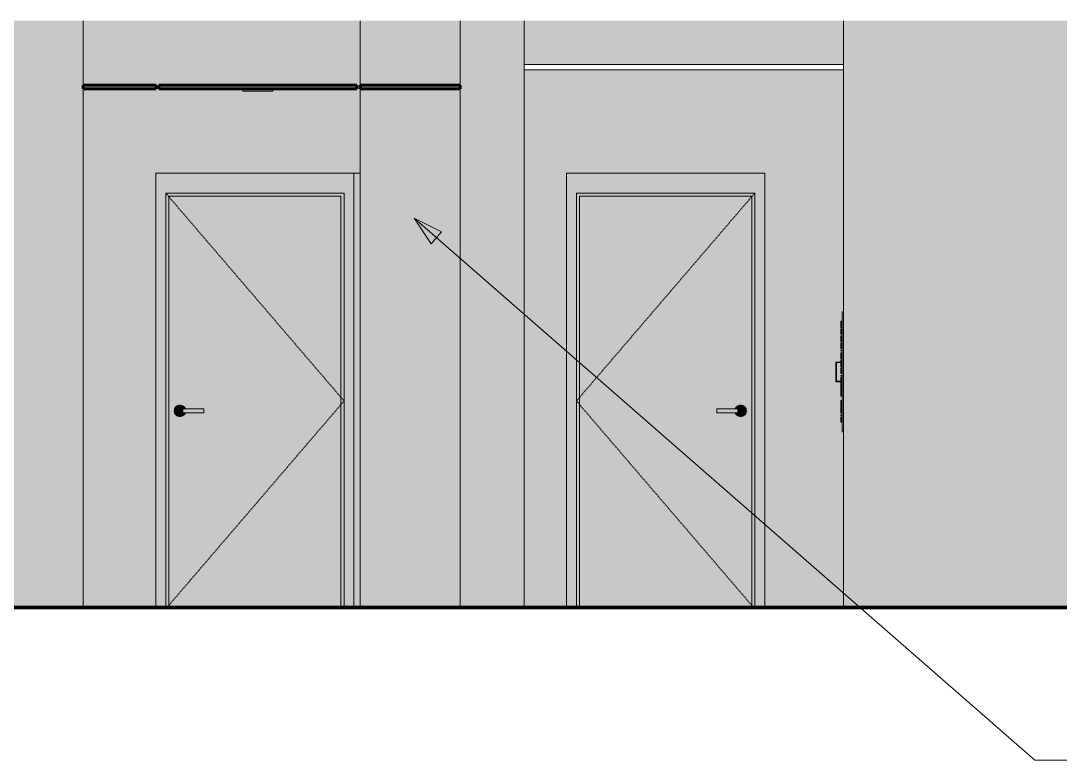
# Model space of a CAD drawing. Header units: inches. Extents: x -3510 to 2128, y -38 to 218.
# Drawn here: x -2807.5 to -2597.7, y -30.6 to 118.8 of the extents above; entities that cross this region are included whole.
import ezdxf

# ---------------------------------------------------------------- set-up
doc = ezdxf.new("R2010")
doc.units = ezdxf.units.IN
doc.header["$MEASUREMENT"] = 0
doc.linetypes.add('Dash 1_16_', pattern=[0.125, 0.0625, -0.0625])
doc.linetypes.add('Grid Line 1_2_', pattern=[0.875, 0.5, -0.125, 0.125, -0.125])
for name, color, linetype, lineweight in [('0-1', 7, 'Continuous', 5), ('0-2', 7, 'Continuous', 18), ('A-CLNG-3', 7, 'Continuous', 18), ('A-CLNG-4', 13, 'Continuous', 5), ('A-CLNG-5', 13, 'Continuous', 60), ('A-DOOR', 31, 'Continuous', 18), ('A-DOOR-1', 254, 'Continuous', 18), ('A-DOOR-2', 21, 'Continuous', 18), ('A-DOOR-3', 50, 'Dash 1_16_', 9), ('A-DOOR-4', 50, 'Continuous', 9), ('A-DOOR-6', 31, 'Dash 1_16_', 9), ('A-DOOR-7', 31, 'Continuous', 9), ('A-DOOR-FRAM', 31, 'Continuous', 9), ('A-DOOR-FRAM-1', 9, 'Continuous', 18), ('A-DOOR-FRAM-2', 50, 'Continuous', 9), ('A-DOOR-FRAM-4', 31, 'Continuous', 18), ('A-FLOR-1', 31, 'Continuous', 5), ('A-FLOR-3', 7, 'Continuous', 18), ('A-FLOR-4', 250, 'Continuous', 60), ('A-FLOR-LEVL-1', 51, 'Grid Line 1_2_', 9), ('A-FLOR-MCUT-1', 7, 'Continuous', 18), ('A-FLOR-PATT-3', 50, 'Continuous', 9), ('E-FIRE', 2, 'Continuous', 9), ('E-LITE-EQPM', 33, 'Continuous', 9), ('G-ANNO-TEXT', 231, 'Continuous', 9), ('I-WALL', 2, 'Continuous', 18), ('I-WALL-1', 10, 'Continuous', 5), ('I-WALL-2', 7, 'Continuous', 18), ('I-WALL-3', 2, 'Continuous', 5)]:
    doc.layers.add(name, color=color, linetype=linetype, lineweight=lineweight)

# ---------------------------------------------------------------- blocks, each defined once
blk = doc.blocks.new('CTR - 1st Phase - Shell_rvt-1-INTERIOR ELEVATION - CORRIDOR NORTH _102_ - EAST WALL')
at = {"layer": 'A-FLOR-1'}
h = blk.add_hatch(color=256, dxfattribs=at)
h.paths.add_polyline_path([(-2705.87, 110), (-2641.44, 110), (-2641.44, 118.81), (-2705.87, 118.81), (-2705.87, 113.06)], flags=0)
h.paths.add_polyline_path([(-2652.89, 121.19), (-2641.44, 121.19), (-2641.44, 133), (-2655.37, 133), (-2655.37, 127.5), (-2658.87, 127.5), (-2658.87, 133), (-2687.37, 133), (-2687.37, 127.5), (-2690.87, 127.5), (-2690.87, 133), (-2705.87, 133), (-2705.87, 121.19), (-2655.37, 121.19)], flags=0)
h.paths.add_polyline_path([(-2737.24, 129), (-2731.11, 129), (-2731.11, 133), (-2737.24, 133)], flags=0)
at = {"layer": 'A-FLOR-PATT-3'}
h = blk.add_hatch(dxfattribs=at)
h.set_pattern_fill('FP_4', color=256, style=0, pattern_type=2)
h.set_pattern_definition([(135, (-2832.393, 0), (-2.12132, -2.12132), [])])
h.paths.add_polyline_path([(-2742.24, 0), (-2466.27, 0), (-2466.27, 0.37), (-3170.93, 0.37), (-3170.93, 0), (-2777.3, 0)], flags=0)
at = {"layer": 'A-CLNG-3'}
for p, q in [((-2705.87, 110), (-2641.44, 110)), ((-2641.44, 108.87), (-2705.87, 108.87))]:
    blk.add_line(p, q, dxfattribs=at)
at = {"layer": 'A-FLOR-3'}
blk.add_line((-2641.44, 110), (-2705.87, 110), dxfattribs=at)
at = {"layer": 'A-FLOR-4'}
blk.add_line((-3170.93, 0.37), (-2466.27, 0.37), dxfattribs=at)
at = {"layer": 'A-FLOR-MCUT-1'}
blk.add_line((-2466.27, 0), (-3170.93, 0), dxfattribs=at)
blk = doc.blocks.new('HOLLOW METAL - STAIR DOOR 3-0 x 7-0-2682974-INTERIOR ELEVATION - CORRIDOR NORTH _102_ - EAST WALL')
at = {"layer": 'A-DOOR-1'}
for points in [[(-2664.55, 40), (-2662.87, 40.01), (-2662.87, 40.39), (-2667, 40.38), (-2667, 40)], [(-2663.35, 39.61), (-2662.87, 39.62), (-2662.87, 40), (-2667, 40), (-2667, 39.61), (-2663.36, 39.61)], [(-2662.18, 38.82), (-2661.87, 38.86), (-2661.59, 38.98), (-2661.34, 39.16), (-2661.16, 39.41), (-2661.04, 39.69), (-2661, 40.01), (-2661.04, 40.31), (-2661.16, 40.59), (-2661.34, 40.84), (-2661.59, 41.02), (-2661.87, 41.14), (-2662.18, 41.18), (-2662.48, 41.14), (-2662.77, 41.02), (-2663.01, 40.84), (-2663.2, 40.59), (-2663.27, 40.39), (-2662.26, 40.38), (-2662.28, 40.39), (-2662.12, 40.36), (-2662.02, 40.29), (-2661.97, 40.25), (-2661.91, 40.13), (-2661.9, 40.1), (-2661.88, 39.99), (-2661.93, 39.83), (-2661.98, 39.75), (-2662.03, 39.7), (-2662.13, 39.64), (-2662.21, 39.62), (-2662.38, 39.61), (-2662.45, 39.62), (-2663.28, 39.61), (-2663.2, 39.41), (-2663.01, 39.16), (-2662.72, 38.96), (-2662.48, 38.86)], [(-2662.87, 40), (-2661.88, 40.01), (-2661.91, 40.13), (-2661.98, 40.25), (-2662.06, 40.33), (-2662.12, 40.36), (-2662.19, 40.38), (-2662.37, 40.38), (-2662.46, 40.38), (-2662.87, 40.38), (-2662.87, 40.01)]]:
    blk.add_hatch(color=256, dxfattribs=at).paths.add_polyline_path(points, flags=0)
h = blk.add_hatch(color=256, dxfattribs=at)
h.paths.add_polyline_path([(-2662, 39.72), (-2661.91, 39.88), (-2661.9, 39.9), (-2661.9, 40), (-2661.93, 40), (-2661.99, 39.75)], flags=0)
h.paths.add_polyline_path([(-2662.87, 39.61), (-2662.83, 39.62), (-2662.17, 39.62), (-2662.03, 39.7), (-2662, 39.75), (-2661.93, 40), (-2662.87, 40), (-2662.87, 39.62)], flags=0)
at = {"layer": 'A-DOOR-2'}
h = blk.add_hatch(color=256, dxfattribs=at)
h.paths.add_polyline_path([(-2694.7, 0.37), (-2659.95, 0.37), (-2659.95, 83.37), (-2694.7, 83.37), (-2694.7, 13.25)], flags=0)
h.paths.add_polyline_path([(-2662.18, 38.82), (-2662.48, 38.86), (-2662.77, 38.98), (-2663.01, 39.16), (-2663.2, 39.41), (-2663.28, 39.61), (-2667, 39.62), (-2667, 40.39), (-2663.28, 40.39), (-2663.2, 40.59), (-2663.01, 40.84), (-2662.77, 41.02), (-2662.48, 41.14), (-2662.18, 41.18), (-2661.87, 41.14), (-2661.59, 41.02), (-2661.34, 40.84), (-2661.16, 40.59), (-2661.04, 40.31), (-2661, 40), (-2661.04, 39.69), (-2661.16, 39.41), (-2661.34, 39.16), (-2661.64, 38.96), (-2661.87, 38.86)], flags=0)
at = {"layer": 'A-DOOR-FRAM-1'}
for points in [[(-2697.32, 0.37), (-2695.32, 0.37), (-2695.32, 84), (-2659.32, 84), (-2659.32, 0.37), (-2657.32, 0.37), (-2657.32, 88), (-2697.32, 88), (-2697.32, 33.69)], [(-2694.7, 0.37), (-2694.7, 83.37), (-2659.95, 83.37), (-2659.95, 0.37), (-2659.32, 0.37), (-2659.32, 84), (-2695.32, 84), (-2695.32, 0.37)]]:
    blk.add_hatch(color=256, dxfattribs=at).paths.add_polyline_path(points, flags=0)
at = {"layer": 'A-DOOR-3'}
for p, q in [((-2659.32, 84), (-2695.32, 42)), ((-2695.32, 42), (-2659.65, 0.37))]:
    blk.add_line(p, q, dxfattribs=at)
at = {"layer": 'A-DOOR-4'}
for p, q in [((-2662.87, 40.39), (-2667, 40.39)), ((-2667, 40), (-2667, 40.39)), ((-2667, 39.61), (-2667, 40)), ((-2667, 39.61), (-2662.87, 39.61))]:
    blk.add_line(p, q, dxfattribs=at)
at = {"layer": 'A-DOOR-4', "flags": 128}
for points in [[(-2662.28, 40.39), (-2662.28, 40.39), (-2662.28, 40.39), (-2662.28, 40.39), (-2662.28, 40.39), (-2662.29, 40.39), (-2662.29, 40.39), (-2662.3, 40.39), (-2662.31, 40.39), (-2662.31, 40.39), (-2662.32, 40.39), (-2662.33, 40.39), (-2662.34, 40.39), (-2662.35, 40.39), (-2662.37, 40.39), (-2662.38, 40.39), (-2662.39, 40.39), (-2662.41, 40.39), (-2662.42, 40.39), (-2662.44, 40.39), (-2662.46, 40.39), (-2662.47, 40.39), (-2662.49, 40.39), (-2662.51, 40.39), (-2662.53, 40.39), (-2662.55, 40.39), (-2662.57, 40.39), (-2662.59, 40.39), (-2662.61, 40.39), (-2662.63, 40.39), (-2662.65, 40.39), (-2662.68, 40.39), (-2662.7, 40.39), (-2662.72, 40.39), (-2662.74, 40.39), (-2662.77, 40.39), (-2662.79, 40.39), (-2662.81, 40.39), (-2662.84, 40.39), (-2662.86, 40.39), (-2662.87, 40.39)], [(-2662.87, 39.61), (-2662.84, 39.61), (-2662.82, 39.61), (-2662.8, 39.61), (-2662.77, 39.61), (-2662.75, 39.61), (-2662.73, 39.61), (-2662.7, 39.61), (-2662.68, 39.61), (-2662.66, 39.61), (-2662.64, 39.61), (-2662.62, 39.61), (-2662.59, 39.61), (-2662.57, 39.61), (-2662.55, 39.61), (-2662.53, 39.61), (-2662.51, 39.61), (-2662.5, 39.61), (-2662.48, 39.61), (-2662.46, 39.61), (-2662.44, 39.61), (-2662.43, 39.61), (-2662.41, 39.61), (-2662.4, 39.61), (-2662.38, 39.61), (-2662.37, 39.61), (-2662.36, 39.61), (-2662.35, 39.61), (-2662.34, 39.61), (-2662.33, 39.61), (-2662.32, 39.61), (-2662.31, 39.61), (-2662.3, 39.61), (-2662.3, 39.61), (-2662.29, 39.61), (-2662.29, 39.61), (-2662.28, 39.61), (-2662.28, 39.61), (-2662.28, 39.61), (-2662.28, 39.61)]]:
    blk.add_lwpolyline(points, dxfattribs=at)
at = {"layer": 'A-DOOR-4'}
for start, end in [(0, 160.3657), (199.5633, 0)]:
    blk.add_arc((-2662.18, 40), 1.18, start, end, dxfattribs=at)
at = {"layer": 'A-DOOR-FRAM-2'}
for p, q in [((-2695.32, 0.37), (-2695.32, 84)), ((-2695.32, 84), (-2659.32, 84)), ((-2659.32, 84), (-2659.32, 0.37)), ((-2694.7, 0.37), (-2694.7, 83.37)), ((-2694.7, 83.37), (-2659.95, 83.37)), ((-2659.95, 83.37), (-2659.95, 0.37))]:
    blk.add_line(p, q, dxfattribs=at)
blk = doc.blocks.new('CTR - 1st Phase -Stairs _ Elevators_rvt-1-INTERIOR ELEVATION - CORRIDOR NORTH _102_ - EAST WALL')
at = {"layer": 'I-WALL-1'}
h = blk.add_hatch(color=256, dxfattribs=at)
h.paths.add_polyline_path([(-2697.32, 0.37), (-2697.32, 88), (-2657.32, 88), (-2657.32, 0.37), (-2641.44, 0.37), (-2641.44, 35.75), (-2641.69, 35.75), (-2641.69, 37.73), (-2641.94, 37.73), (-2641.94, 38.72), (-2641.69, 38.72), (-2641.69, 39), (-2641.94, 39), (-2641.94, 39.19), (-2641.69, 39.19), (-2641.69, 39.56), (-2641.94, 39.56), (-2641.94, 40.8), (-2641.69, 40.8), (-2641.69, 41.03), (-2641.94, 41.03), (-2641.94, 42.12), (-2641.69, 42.12), (-2641.69, 42.97), (-2641.94, 42.97), (-2641.94, 44.06), (-2641.69, 44.06), (-2641.69, 44.17), (-2641.94, 44.17), (-2641.94, 45.53), (-2641.69, 45.53), (-2641.69, 45.6), (-2641.94, 45.6), (-2641.94, 45.87), (-2642.94, 45.87), (-2642.94, 49.87), (-2641.94, 49.89), (-2641.94, 50.31), (-2641.69, 50.31), (-2641.69, 50.61), (-2641.94, 50.61), (-2641.94, 51.76), (-2641.69, 51.76), (-2641.69, 52.11), (-2641.94, 52.11), (-2641.94, 52.29), (-2641.69, 52.29), (-2641.69, 52.59), (-2641.94, 52.59), (-2641.94, 53.75), (-2641.69, 53.75), (-2641.69, 54.02), (-2641.94, 54.02), (-2641.94, 55.18), (-2641.69, 55.18), (-2641.69, 55.5), (-2641.94, 55.5), (-2641.94, 56.59), (-2641.69, 56.59), (-2641.69, 56.86), (-2641.94, 56.86), (-2641.94, 58.11), (-2641.69, 58.11), (-2641.69, 60), (-2641.44, 60), (-2641.44, 108.87), (-2705.87, 108.87), (-2705.87, 0.37)], flags=0)
h.paths.add_polyline_path([(-2642.81, 46), (-2641.94, 46), (-2641.94, 46.76), (-2641.69, 46.76), (-2641.69, 46.99), (-2641.94, 46.99), (-2641.94, 47.17), (-2641.69, 47.17), (-2641.69, 47.54), (-2641.94, 47.54), (-2641.94, 48.69), (-2641.69, 48.69), (-2641.69, 48.95), (-2641.94, 48.95), (-2641.94, 49.75), (-2642.81, 49.75), (-2642.81, 46.09)], flags=0)
at = {"layer": 'I-WALL-2'}
for p, q in [((-2697.32, 0.37), (-2697.32, 88)), ((-2697.32, 88), (-2657.32, 88)), ((-2657.32, 88), (-2657.32, 0.37))]:
    blk.add_line(p, q, dxfattribs=at)
at = {"layer": '0-2'}
blk.add_blockref('HOLLOW METAL - STAIR DOOR 3-0 x 7-0-2682974-INTERIOR ELEVATION - CORRIDOR NORTH _102_ - EAST WALL', (0, 0), dxfattribs=at)
blk = doc.blocks.new('104416 - Fire Extinguishers - Wall - Class A - Light - 2A-2205461-INTERIOR ELEVATION - CORRIDOR NORTH _102_ - EAST WALL')
at = {"layer": 'E-FIRE'}
for points in [[(-2641.69, 35.75), (-2641.44, 35.75), (-2641.44, 60), (-2641.69, 60), (-2641.69, 36.19)], [(-2641.69, 57.89), (-2641.69, 58.11), (-2641.94, 58.11), (-2641.94, 57.89)], [(-2641.94, 57.7), (-2641.69, 57.7), (-2641.69, 57.89), (-2641.94, 57.89)], [(-2641.69, 57.56), (-2641.69, 57.7), (-2641.94, 57.7), (-2641.94, 57.56)], [(-2641.69, 57.47), (-2641.69, 57.56), (-2641.94, 57.56), (-2641.94, 57.47)], [(-2641.69, 57.38), (-2641.69, 57.47), (-2641.94, 57.47), (-2641.94, 57.38)], [(-2641.69, 57.27), (-2641.69, 57.38), (-2641.94, 57.38), (-2641.94, 57.27)], [(-2641.69, 57.05), (-2641.69, 57.27), (-2641.94, 57.27), (-2641.94, 57.05)], [(-2641.69, 56.86), (-2641.69, 57.05), (-2641.94, 57.05), (-2641.94, 56.86)], [(-2641.69, 55.5), (-2641.69, 56.59), (-2641.94, 56.59), (-2641.94, 55.5)], [(-2641.69, 54.99), (-2641.69, 55.18), (-2641.94, 55.18), (-2641.94, 54.99)], [(-2641.94, 54.21), (-2641.69, 54.21), (-2641.69, 54.99), (-2641.94, 54.99), (-2641.94, 54.75)], [(-2641.69, 54.02), (-2641.69, 54.21), (-2641.94, 54.21), (-2641.94, 54.02)], [(-2641.69, 53.68), (-2641.69, 53.75), (-2641.94, 53.75), (-2641.94, 53.68)], [(-2641.69, 53.49), (-2641.69, 53.68), (-2641.94, 53.68), (-2641.94, 53.49)], [(-2641.69, 53.21), (-2641.69, 53.49), (-2641.94, 53.49), (-2641.94, 53.21)], [(-2641.69, 52.88), (-2641.69, 53.21), (-2641.94, 53.21), (-2641.94, 52.88)], [(-2641.94, 52.67), (-2641.69, 52.67), (-2641.69, 52.88), (-2641.94, 52.88), (-2641.94, 52.85)], [(-2641.69, 52.59), (-2641.69, 52.67), (-2641.94, 52.67), (-2641.94, 52.59)], [(-2641.69, 52.11), (-2641.69, 52.29), (-2641.94, 52.29), (-2641.94, 52.11)], [(-2641.69, 51.71), (-2641.69, 51.76), (-2641.94, 51.76), (-2641.94, 51.71)], [(-2641.69, 51.53), (-2641.69, 51.71), (-2641.94, 51.71), (-2641.94, 51.53)], [(-2641.69, 51.19), (-2641.69, 51.53), (-2641.94, 51.53), (-2641.94, 51.19)], [(-2641.94, 50.85), (-2641.69, 50.85), (-2641.69, 51.19), (-2641.94, 51.19)], [(-2641.94, 50.67), (-2641.69, 50.67), (-2641.69, 50.85), (-2641.94, 50.85)], [(-2641.94, 50.61), (-2641.69, 50.61), (-2641.69, 50.67), (-2641.94, 50.67)], [(-2641.94, 45.87), (-2641.94, 46), (-2642.81, 46), (-2642.81, 49.75), (-2641.94, 49.75), (-2641.94, 49.87), (-2642.94, 49.87), (-2642.94, 45.87), (-2642.81, 45.87)], [(-2641.69, 50.01), (-2641.69, 50.31), (-2641.94, 50.31), (-2641.94, 50.01)], [(-2641.69, 49.7), (-2641.69, 50.01), (-2641.94, 50.01), (-2641.94, 49.7)], [(-2641.69, 49.31), (-2641.69, 49.7), (-2641.94, 49.7), (-2641.94, 49.31)], [(-2641.94, 49.04), (-2641.69, 49.04), (-2641.69, 49.31), (-2641.94, 49.31)], [(-2641.69, 48.95), (-2641.69, 49.04), (-2641.94, 49.04), (-2641.94, 48.95)], [(-2641.69, 48.5), (-2641.69, 48.69), (-2641.94, 48.69), (-2641.94, 48.5)], [(-2641.69, 47.72), (-2641.69, 48.5), (-2641.94, 48.5), (-2641.94, 47.72)], [(-2641.69, 47.54), (-2641.69, 47.72), (-2641.94, 47.72), (-2641.94, 47.54)], [(-2641.69, 46.99), (-2641.69, 47.17), (-2641.94, 47.17), (-2641.94, 46.99)], [(-2641.69, 46.27), (-2641.69, 46.76), (-2641.94, 46.76), (-2641.94, 46.27)], [(-2641.69, 46.09), (-2641.69, 46.27), (-2641.94, 46.27), (-2641.94, 46.09)], [(-2641.69, 45.6), (-2641.69, 46.09), (-2641.94, 46.09), (-2641.94, 45.6)], [(-2641.69, 45.31), (-2641.69, 45.53), (-2641.94, 45.53), (-2641.94, 45.31)], [(-2641.94, 44.93), (-2641.69, 44.93), (-2641.69, 45.31), (-2641.94, 45.31), (-2641.94, 44.96)], [(-2641.94, 44.85), (-2641.69, 44.85), (-2641.69, 44.93), (-2641.94, 44.93)], [(-2641.69, 44.77), (-2641.69, 44.85), (-2641.94, 44.85), (-2641.94, 44.77)], [(-2641.69, 44.4), (-2641.69, 44.77), (-2641.94, 44.77), (-2641.94, 44.4)], [(-2641.69, 44.17), (-2641.69, 44.4), (-2641.94, 44.4), (-2641.94, 44.17)], [(-2641.69, 42.97), (-2641.69, 44.06), (-2641.94, 44.06), (-2641.94, 42.97)], [(-2641.69, 41.03), (-2641.69, 42.12), (-2641.94, 42.11), (-2641.94, 41.03)], [(-2641.69, 40.59), (-2641.69, 40.8), (-2641.94, 40.8), (-2641.94, 40.59)], [(-2641.94, 40.39), (-2641.69, 40.39), (-2641.69, 40.59), (-2641.94, 40.59)], [(-2641.69, 40.26), (-2641.69, 40.39), (-2641.94, 40.39), (-2641.94, 40.26)], [(-2641.69, 40.16), (-2641.69, 40.26), (-2641.94, 40.26), (-2641.94, 40.16)], [(-2641.69, 40.07), (-2641.69, 40.16), (-2641.94, 40.16), (-2641.94, 40.07)], [(-2641.69, 39.96), (-2641.69, 40.07), (-2641.94, 40.07), (-2641.94, 39.96)], [(-2641.69, 39.74), (-2641.69, 39.96), (-2641.94, 39.96), (-2641.94, 39.74)], [(-2641.69, 39.56), (-2641.69, 39.74), (-2641.94, 39.74), (-2641.94, 39.56)], [(-2641.69, 39), (-2641.69, 39.19), (-2641.94, 39.19), (-2641.94, 39)], [(-2641.69, 38.61), (-2641.69, 38.72), (-2641.94, 38.72), (-2641.94, 38.61)], [(-2641.69, 37.92), (-2641.69, 38.61), (-2641.94, 38.61), (-2641.94, 37.92)], [(-2641.94, 37.73), (-2641.69, 37.73), (-2641.69, 37.92), (-2641.94, 37.92)]]:
    blk.add_hatch(color=256, dxfattribs=at).paths.add_polyline_path(points, flags=0)
for p, q in [((-2641.69, 35.75), (-2641.69, 60)), ((-2641.69, 60), (-2641.44, 60)), ((-2641.94, 57.89), (-2641.94, 58.11)), ((-2641.69, 58.11), (-2641.94, 58.11)), ((-2641.94, 57.7), (-2641.94, 57.89)), ((-2641.69, 57.89), (-2641.94, 57.89)), ((-2641.94, 57.56), (-2641.94, 57.7)), ((-2641.69, 57.7), (-2641.94, 57.7)), ((-2641.94, 57.47), (-2641.94, 57.56)), ((-2641.69, 57.56), (-2641.94, 57.56)), ((-2641.94, 57.38), (-2641.94, 57.47)), ((-2641.69, 57.47), (-2641.94, 57.47)), ((-2641.94, 57.27), (-2641.94, 57.38)), ((-2641.69, 57.38), (-2641.94, 57.38)), ((-2641.94, 57.05), (-2641.94, 57.27)), ((-2641.69, 57.27), (-2641.94, 57.27)), ((-2641.94, 56.86), (-2641.94, 57.05)), ((-2641.69, 57.05), (-2641.94, 57.05)), ((-2641.94, 56.86), (-2641.69, 56.86)), ((-2641.94, 55.5), (-2641.94, 56.59)), ((-2641.69, 56.59), (-2641.94, 56.59)), ((-2641.94, 55.5), (-2641.69, 55.5)), ((-2641.94, 54.99), (-2641.94, 55.18)), ((-2641.69, 55.18), (-2641.94, 55.18)), ((-2641.94, 54.21), (-2641.94, 54.99)), ((-2641.69, 54.99), (-2641.94, 54.99)), ((-2641.94, 54.02), (-2641.94, 54.21)), ((-2641.69, 54.21), (-2641.94, 54.21)), ((-2641.94, 54.02), (-2641.69, 54.02)), ((-2641.94, 53.68), (-2641.94, 53.75)), ((-2641.69, 53.75), (-2641.94, 53.75)), ((-2641.94, 53.49), (-2641.94, 53.68)), ((-2641.69, 53.68), (-2641.94, 53.68)), ((-2641.94, 53.21), (-2641.94, 53.49)), ((-2641.69, 53.49), (-2641.94, 53.49)), ((-2641.94, 52.88), (-2641.94, 53.21)), ((-2641.69, 53.21), (-2641.94, 53.21)), ((-2641.94, 52.67), (-2641.94, 52.88)), ((-2641.69, 52.88), (-2641.94, 52.88)), ((-2641.94, 52.59), (-2641.94, 52.67)), ((-2641.69, 52.67), (-2641.94, 52.67)), ((-2641.94, 52.59), (-2641.69, 52.59)), ((-2641.94, 52.11), (-2641.94, 52.29)), ((-2641.69, 52.29), (-2641.94, 52.29)), ((-2641.94, 52.11), (-2641.69, 52.11)), ((-2641.94, 51.71), (-2641.94, 51.76)), ((-2641.69, 51.76), (-2641.94, 51.76)), ((-2641.94, 51.53), (-2641.94, 51.71)), ((-2641.69, 51.71), (-2641.94, 51.71)), ((-2641.94, 51.19), (-2641.94, 51.53)), ((-2641.69, 51.53), (-2641.94, 51.53)), ((-2641.94, 50.85), (-2641.94, 51.19)), ((-2641.69, 51.19), (-2641.94, 51.19)), ((-2641.94, 50.67), (-2641.94, 50.85)), ((-2641.69, 50.85), (-2641.94, 50.85)), ((-2641.94, 50.61), (-2641.94, 50.67)), ((-2641.69, 50.67), (-2641.94, 50.67)), ((-2641.69, 50.61), (-2641.94, 50.61)), ((-2642.94, 49.87), (-2642.94, 45.87)), ((-2641.94, 49.87), (-2642.94, 49.87)), ((-2642.81, 46), (-2642.81, 49.75)), ((-2642.81, 49.75), (-2641.94, 49.75)), ((-2641.94, 50.01), (-2641.94, 50.31)), ((-2641.69, 50.31), (-2641.94, 50.31)), ((-2641.94, 49.7), (-2641.94, 50.01)), ((-2641.69, 50.01), (-2641.94, 50.01)), ((-2641.94, 49.31), (-2641.94, 49.7)), ((-2641.69, 49.7), (-2641.94, 49.7)), ((-2641.94, 49.04), (-2641.94, 49.31)), ((-2641.69, 49.31), (-2641.94, 49.31)), ((-2641.94, 48.95), (-2641.94, 49.04)), ((-2641.69, 49.04), (-2641.94, 49.04)), ((-2641.69, 48.95), (-2641.94, 48.95)), ((-2641.94, 48.5), (-2641.94, 48.69)), ((-2641.69, 48.69), (-2641.94, 48.69)), ((-2641.94, 47.72), (-2641.94, 48.5)), ((-2641.69, 48.5), (-2641.94, 48.5)), ((-2641.94, 47.54), (-2641.94, 47.72)), ((-2641.69, 47.72), (-2641.94, 47.72)), ((-2641.94, 47.54), (-2641.69, 47.54)), ((-2641.94, 46.99), (-2641.94, 47.17)), ((-2641.69, 47.17), (-2641.94, 47.17)), ((-2641.94, 46.99), (-2641.69, 46.99)), ((-2641.94, 46.27), (-2641.94, 46.76)), ((-2641.69, 46.76), (-2641.94, 46.76)), ((-2641.94, 46.09), (-2641.94, 46.27)), ((-2641.69, 46.27), (-2641.94, 46.27)), ((-2642.94, 45.87), (-2641.94, 45.87)), ((-2641.94, 46), (-2642.81, 46)), ((-2641.94, 45.6), (-2641.94, 46.09)), ((-2641.94, 46.09), (-2641.69, 46.09)), ((-2641.69, 45.6), (-2641.94, 45.6)), ((-2641.94, 45.31), (-2641.94, 45.53)), ((-2641.69, 45.53), (-2641.94, 45.53)), ((-2641.94, 44.93), (-2641.94, 45.31)), ((-2641.69, 45.31), (-2641.94, 45.31)), ((-2641.94, 44.85), (-2641.94, 44.93)), ((-2641.94, 44.77), (-2641.94, 44.85)), ((-2641.69, 44.85), (-2641.94, 44.85)), ((-2641.94, 44.4), (-2641.94, 44.77)), ((-2641.94, 44.17), (-2641.94, 44.4)), ((-2641.69, 44.4), (-2641.94, 44.4)), ((-2641.94, 44.17), (-2641.69, 44.17)), ((-2641.94, 42.97), (-2641.94, 44.06)), ((-2641.69, 44.06), (-2641.94, 44.06)), ((-2641.94, 42.97), (-2641.69, 42.97)), ((-2641.94, 41.03), (-2641.94, 42.12)), ((-2641.69, 42.12), (-2641.94, 42.12)), ((-2641.94, 41.03), (-2641.69, 41.03)), ((-2641.94, 40.59), (-2641.94, 40.8)), ((-2641.69, 40.8), (-2641.94, 40.8)), ((-2641.94, 40.39), (-2641.94, 40.59)), ((-2641.69, 40.59), (-2641.94, 40.59)), ((-2641.94, 40.26), (-2641.94, 40.39)), ((-2641.69, 40.39), (-2641.94, 40.39)), ((-2641.94, 40.16), (-2641.94, 40.26)), ((-2641.69, 40.26), (-2641.94, 40.26)), ((-2641.94, 40.07), (-2641.94, 40.16)), ((-2641.69, 40.16), (-2641.94, 40.16)), ((-2641.94, 39.96), (-2641.94, 40.07)), ((-2641.69, 40.07), (-2641.94, 40.07)), ((-2641.94, 39.74), (-2641.94, 39.96)), ((-2641.69, 39.96), (-2641.94, 39.96)), ((-2641.94, 39.56), (-2641.94, 39.74)), ((-2641.69, 39.74), (-2641.94, 39.74)), ((-2641.94, 39.56), (-2641.69, 39.56)), ((-2641.94, 39), (-2641.94, 39.19)), ((-2641.69, 39.19), (-2641.94, 39.19)), ((-2641.94, 39), (-2641.69, 39)), ((-2641.94, 38.61), (-2641.94, 38.72)), ((-2641.69, 38.72), (-2641.94, 38.72)), ((-2641.94, 37.92), (-2641.94, 38.61)), ((-2641.69, 38.61), (-2641.94, 38.61)), ((-2641.94, 37.73), (-2641.94, 37.92)), ((-2641.69, 37.92), (-2641.94, 37.92)), ((-2641.94, 37.73), (-2641.69, 37.73)), ((-2641.44, 35.75), (-2641.69, 35.75))]:
    blk.add_line(p, q, dxfattribs=at)
blk = doc.blocks.new('HOLLOW METAL - UNIT DOOR-2191978-INTERIOR ELEVATION - CORRIDOR NORTH _102_ - EAST WALL')
at = {"layer": 'A-DOOR'}
h = blk.add_hatch(color=256, dxfattribs=at)
h.paths.add_polyline_path([(-2777.3, 0.37), (-2742.86, 0.37), (-2742.86, 83.37), (-2777.61, 83.37), (-2777.61, 0.37)], flags=0)
h.paths.add_polyline_path([(-2775.38, 38.82), (-2775.69, 38.86), (-2775.97, 38.98), (-2776.22, 39.16), (-2776.4, 39.41), (-2776.52, 39.69), (-2776.56, 40.01), (-2776.52, 40.31), (-2776.4, 40.59), (-2776.22, 40.84), (-2775.97, 41.02), (-2775.69, 41.14), (-2775.35, 41.18), (-2775.08, 41.14), (-2774.79, 41.02), (-2774.55, 40.84), (-2774.36, 40.59), (-2774.28, 40.39), (-2770.56, 40.38), (-2770.56, 39.61), (-2774.28, 39.61), (-2774.36, 39.41), (-2774.55, 39.16), (-2774.84, 38.96), (-2775.08, 38.86), (-2775.35, 38.82)], flags=0)
h = blk.add_hatch(color=256, dxfattribs=at)
h.paths.add_polyline_path([(-2775.56, 39.72), (-2775.65, 39.87), (-2775.66, 39.9), (-2775.68, 40.01), (-2775.65, 40.13), (-2775.58, 40.25), (-2775.57, 40.25), (-2775.62, 39.99), (-2775.57, 39.75)], flags=0)
h.paths.add_polyline_path([(-2775.38, 38.82), (-2775.08, 38.86), (-2774.79, 38.98), (-2774.55, 39.16), (-2774.36, 39.41), (-2774.28, 39.61), (-2775.4, 39.62), (-2775.54, 39.71), (-2775.56, 39.75), (-2775.62, 40.01), (-2775.54, 40.29), (-2775.44, 40.36), (-2775.35, 40.38), (-2775.19, 40.38), (-2775.1, 40.38), (-2774.28, 40.39), (-2774.36, 40.59), (-2774.55, 40.84), (-2774.79, 41.02), (-2775.08, 41.14), (-2775.38, 41.18), (-2775.69, 41.14), (-2775.97, 41.02), (-2776.22, 40.84), (-2776.4, 40.59), (-2776.52, 40.31), (-2776.56, 40), (-2776.52, 39.69), (-2776.4, 39.41), (-2776.22, 39.16), (-2775.92, 38.96), (-2775.69, 38.86)], flags=0)
h = blk.add_hatch(color=256, dxfattribs=at)
h.paths.add_polyline_path([(-2775.68, 40), (-2775.62, 40.01), (-2775.59, 40.25), (-2775.65, 40.13), (-2775.66, 40.1), (-2775.68, 40.01)], flags=0)
h.paths.add_polyline_path([(-2775.08, 40), (-2774.69, 40.01), (-2774.69, 40.39), (-2774.73, 40.38), (-2775.3, 40.38), (-2775.35, 40.38), (-2775.45, 40.35), (-2775.54, 40.29), (-2775.56, 40.25), (-2775.63, 40), (-2775.1, 40)], flags=0)
for points in [[(-2774.69, 39.61), (-2774.69, 40), (-2775.68, 40), (-2775.63, 39.83), (-2775.58, 39.75), (-2775.54, 39.71), (-2775.43, 39.64), (-2775.35, 39.62), (-2775.18, 39.61), (-2775.11, 39.62), (-2774.73, 39.62)], [(-2774.69, 40), (-2770.56, 40.01), (-2770.56, 40.39), (-2774.69, 40.38), (-2774.69, 40.01)], [(-2773.78, 39.61), (-2770.56, 39.62), (-2770.56, 40), (-2774.69, 40), (-2774.69, 39.61), (-2774.04, 39.61)]]:
    blk.add_hatch(color=256, dxfattribs=at).paths.add_polyline_path(points, flags=0)
at = {"layer": 'A-DOOR-FRAM-4'}
for points in [[(-2778.24, 0.37), (-2778.24, 84), (-2742.24, 84), (-2742.24, 0.37), (-2740.24, 0.37), (-2740.24, 88), (-2780.24, 88), (-2780.23, 0.37), (-2779.65, 0.37)], [(-2777.61, 0.37), (-2777.61, 83.37), (-2742.86, 83.37), (-2742.86, 0.37), (-2742.24, 0.37), (-2742.24, 84), (-2778.24, 84), (-2778.23, 0.37)]]:
    blk.add_hatch(color=256, dxfattribs=at).paths.add_polyline_path(points, flags=0)
at = {"layer": 'A-DOOR-6'}
for p, q in [((-2778.24, 84), (-2742.24, 42)), ((-2742.24, 42), (-2777.91, 0.37))]:
    blk.add_line(p, q, dxfattribs=at)
at = {"layer": 'A-DOOR-7'}
for p, q in [((-2770.56, 40.39), (-2774.69, 40.39)), ((-2770.56, 40.39), (-2770.56, 40)), ((-2770.56, 40), (-2770.56, 39.61)), ((-2774.69, 39.61), (-2770.56, 39.61))]:
    blk.add_line(p, q, dxfattribs=at)
at = {"layer": 'A-DOOR-7', "flags": 128}
for points in [[(-2774.69, 40.39), (-2774.72, 40.39), (-2774.74, 40.39), (-2774.76, 40.39), (-2774.79, 40.39), (-2774.81, 40.39), (-2774.83, 40.39), (-2774.86, 40.39), (-2774.88, 40.39), (-2774.9, 40.39), (-2774.92, 40.39), (-2774.94, 40.39), (-2774.97, 40.39), (-2774.99, 40.39), (-2775.01, 40.39), (-2775.03, 40.39), (-2775.05, 40.39), (-2775.06, 40.39), (-2775.08, 40.39), (-2775.1, 40.39), (-2775.12, 40.39), (-2775.13, 40.39), (-2775.15, 40.39), (-2775.16, 40.39), (-2775.18, 40.39), (-2775.19, 40.39), (-2775.2, 40.39), (-2775.21, 40.39), (-2775.22, 40.39), (-2775.23, 40.39), (-2775.24, 40.39), (-2775.25, 40.39), (-2775.26, 40.39), (-2775.26, 40.39), (-2775.27, 40.39), (-2775.27, 40.39), (-2775.28, 40.39), (-2775.28, 40.39), (-2775.28, 40.39), (-2775.28, 40.39)], [(-2775.28, 39.61), (-2775.28, 39.61), (-2775.28, 39.61), (-2775.28, 39.61), (-2775.28, 39.61), (-2775.27, 39.61), (-2775.27, 39.61), (-2775.26, 39.61), (-2775.25, 39.61), (-2775.25, 39.61), (-2775.24, 39.61), (-2775.23, 39.61), (-2775.22, 39.61), (-2775.21, 39.61), (-2775.19, 39.61), (-2775.18, 39.61), (-2775.17, 39.61), (-2775.15, 39.61), (-2775.14, 39.61), (-2775.12, 39.61), (-2775.1, 39.61), (-2775.09, 39.61), (-2775.07, 39.61), (-2775.05, 39.61), (-2775.03, 39.61), (-2775.01, 39.61), (-2774.99, 39.61), (-2774.97, 39.61), (-2774.95, 39.61), (-2774.93, 39.61), (-2774.91, 39.61), (-2774.88, 39.61), (-2774.86, 39.61), (-2774.84, 39.61), (-2774.82, 39.61), (-2774.79, 39.61), (-2774.77, 39.61), (-2774.75, 39.61), (-2774.72, 39.61), (-2774.7, 39.61), (-2774.69, 39.61)]]:
    blk.add_lwpolyline(points, dxfattribs=at)
at = {"layer": 'A-DOOR-7'}
for start, end in [(19.6343, 180), (180, 340.4367)]:
    blk.add_arc((-2775.38, 40), 1.18, start, end, dxfattribs=at)
at = {"layer": 'A-DOOR-FRAM'}
for p, q in [((-2740.24, 88), (-2780.24, 88)), ((-2780.24, 88), (-2780.24, 0.37)), ((-2740.24, 88), (-2740.24, 0.37)), ((-2778.24, 84), (-2742.24, 84)), ((-2778.24, 0.37), (-2778.24, 84)), ((-2742.24, 84), (-2742.24, 0.37)), ((-2777.61, 83.37), (-2742.86, 83.37)), ((-2777.61, 0.37), (-2777.61, 83.37)), ((-2742.86, 83.37), (-2742.86, 0.37))]:
    blk.add_line(p, q, dxfattribs=at)
blk = doc.blocks.new('265000 - Lighting - Puck Light - 6_-2275484-INTERIOR ELEVATION - CORRIDOR NORTH _102_ - EAST WALL')
at = {"layer": 'E-LITE-EQPM'}
blk.add_hatch(color=256, dxfattribs=at).paths.add_polyline_path([(-2760.43, 104.57), (-2756.65, 104.57), (-2756.65, 105.07), (-2762.65, 105.07), (-2762.65, 104.57), (-2761.15, 104.57)], flags=0)
for p, q in [((-2762.65, 105.07), (-2762.65, 104.57)), ((-2756.65, 104.57), (-2756.65, 105.07)), ((-2756.65, 104.57), (-2762.65, 104.57))]:
    blk.add_line(p, q, dxfattribs=at)

msp = doc.modelspace()

# ---------------------------------------------------------------- hatches: boundary and pattern name
at = {"layer": 'A-CLNG-4'}
h = msp.add_hatch(color=256, dxfattribs=at)
h.paths.add_polyline_path([(-2762.68, 105.07), (-2739.65, 105.07), (-2739.65, 105.82), (-2779.65, 105.82), (-2779.65, 105.07), (-2777.3, 105.07)], flags=0)
h.paths.add_polyline_path([(-2786.34, 105.07), (-2780.15, 105.07), (-2780.15, 105.82), (-2794.9, 105.82), (-2794.9, 105.07)], flags=0)
h.paths.add_polyline_path([(-2718.77, 105.07), (-2718.77, 105.82), (-2738.99, 105.82), (-2738.99, 105.07), (-2737.24, 105.07)], flags=0)
at = {"layer": 'G-ANNO-TEXT'}
msp.add_hatch(color=256, dxfattribs=at).paths.add_polyline_path([(-2728.12, 78.93), (-2724.66, 73.77), (-2722.54, 76.2)], flags=0)
at = {"layer": 'I-WALL'}
h = msp.add_hatch(color=256, dxfattribs=at)
h.paths.add_polyline_path([(-2794.84, 0.37), (-2780.24, 0.37), (-2780.24, 88), (-2738.99, 88), (-2738.99, 118.81), (-2794.9, 118.81), (-2794.9, 105.82), (-2780.15, 105.82), (-2780.15, 105.07), (-2794.9, 105.07), (-2794.9, 0.37)], flags=0)
h.paths.add_polyline_path([(-2762.55, 104.57), (-2762.65, 104.57), (-2762.65, 105.07), (-2779.65, 105.07), (-2779.65, 105.82), (-2739.65, 105.82), (-2739.65, 105.07), (-2756.65, 105.07), (-2756.65, 104.57), (-2762.25, 104.57)], flags=0)
h.paths.add_polyline_path([(-2792.4, 121.19), (-2738.99, 121.19), (-2738.99, 129), (-2751.37, 129), (-2751.37, 127.5), (-2754.87, 127.5), (-2754.87, 129), (-2783.37, 129), (-2783.37, 127.5), (-2786.87, 127.5), (-2786.87, 129), (-2794.9, 129), (-2794.9, 121.19)], flags=0)
h = msp.add_hatch(color=256, dxfattribs=at)
h.paths.add_polyline_path([(-2738.36, 0.37), (-2718.77, 0.37), (-2718.77, 105.07), (-2738.36, 105.07), (-2738.36, 33.69)], flags=0)
h.paths.add_polyline_path([(-2738.36, 105.82), (-2718.77, 105.82), (-2718.77, 118.81), (-2738.36, 118.81), (-2738.36, 110)], flags=0)
h.paths.add_polyline_path([(-2719.37, 121.19), (-2718.77, 121.19), (-2718.77, 129), (-2719.37, 129), (-2719.37, 127.5), (-2722.87, 127.5), (-2722.87, 129), (-2738.36, 129), (-2738.36, 121.19), (-2722.87, 121.19)], flags=0)
msp.add_hatch(color=256, dxfattribs=at).paths.add_polyline_path([(-2738.99, 0.37), (-2738.99, 88), (-2740.24, 88), (-2740.24, 0.37)], flags=0)
at = {"layer": 'I-WALL-3'}
h = msp.add_hatch(color=256, dxfattribs=at)
h.paths.add_polyline_path([(-2839.5, 0.37), (-2803.9, 0.37), (-2803.9, 118.81), (-3067.15, 118.81), (-3067.15, 0.37), (-2963.91, 0.37)], flags=0)
h.paths.add_polyline_path([(-2808.4, 121.19), (-2803.9, 121.19), (-2803.9, 133), (-2815.37, 133), (-2815.37, 127.5), (-2818.87, 127.5), (-2818.87, 133), (-2847.37, 133), (-2847.37, 127.5), (-2850.87, 127.5), (-2850.87, 133), (-2879.37, 133), (-2879.37, 127.5), (-2882.87, 127.5), (-2882.87, 133), (-2911.37, 133), (-2911.37, 127.5), (-2914.87, 127.5), (-2914.87, 133), (-2943.37, 133), (-2943.37, 127.5), (-2946.87, 127.5), (-2946.87, 133), (-2975.37, 133), (-2975.37, 127.5), (-2978.87, 127.5), (-2978.87, 133), (-3007.37, 133), (-3007.37, 127.5), (-3010.87, 127.5), (-3010.87, 133), (-3039.37, 133), (-3039.37, 127.5), (-3042.87, 127.5), (-3042.87, 133), (-3067.15, 133), (-3067.15, 121.19), (-2815.37, 121.19)], flags=0)
h = msp.add_hatch(color=256, dxfattribs=at)
h.paths.add_polyline_path([(-2718.77, 0.37), (-2713.75, 0.37), (-2713.75, 118.81), (-2718.77, 118.81), (-2718.77, 33.69)], flags=0)
h.paths.add_polyline_path([(-2715.09, 121.19), (-2713.75, 121.19), (-2713.75, 133), (-2719.37, 133), (-2719.37, 129), (-2718.77, 129), (-2718.77, 121.19)], flags=0)
h.paths.add_polyline_path([(-2722.87, 129), (-2722.87, 133), (-2731.11, 133), (-2731.11, 129)], flags=0)
h = msp.add_hatch(color=256, dxfattribs=at)
h.paths.add_polyline_path([(-2713.68, 0.37), (-2705.87, 0.37), (-2705.87, 118.81), (-2713.75, 118.81), (-2713.75, 0.37)], flags=0)
h.paths.add_polyline_path([(-2713.75, 121.19), (-2705.87, 121.19), (-2705.87, 133), (-2713.75, 133)], flags=0)
h = msp.add_hatch(color=256, dxfattribs=at)
h.paths.add_polyline_path([(-2641.44, 0.37), (-2634.19, 0.37), (-2634.19, 118.81), (-2641.44, 118.81), (-2641.44, 29.93)], flags=0)
h.paths.add_polyline_path([(-2641.44, 121.19), (-2634.19, 121.19), (-2634.19, 133), (-2641.44, 133)], flags=0)
h = msp.add_hatch(color=256, dxfattribs=at)
h.paths.add_polyline_path([(-2634.19, 0.37), (-2527.25, 0.37), (-2527.25, 118.81), (-2634.19, 118.81), (-2634.19, 33.69)], flags=0)
h.paths.add_polyline_path([(-2559.37, 121.19), (-2527.25, 121.19), (-2527.25, 133), (-2527.37, 133), (-2527.37, 127.5), (-2530.87, 127.5), (-2530.87, 133), (-2559.37, 133), (-2559.37, 127.5), (-2562.87, 127.5), (-2562.87, 133), (-2591.37, 133), (-2591.37, 127.5), (-2594.87, 127.5), (-2594.87, 133), (-2623.37, 133), (-2623.37, 127.5), (-2626.87, 127.5), (-2626.87, 133), (-2634.19, 133), (-2634.19, 121.19), (-2562.87, 121.19)], flags=0)
h = msp.add_hatch(color=256, dxfattribs=at)
h.paths.add_polyline_path([(-2794.9, 0.37), (-2794.9, 118.81), (-2803.9, 118.81), (-2803.9, 0.37), (-2795.33, 0.37)], flags=0)
h.paths.add_polyline_path([(-2803.9, 121.19), (-2794.9, 121.19), (-2794.9, 129), (-2803.9, 129)], flags=0)
h = msp.add_hatch(color=256, dxfattribs=at)
h.paths.add_polyline_path([(-2738.36, 0.37), (-2738.36, 105.07), (-2738.99, 105.07), (-2738.99, 0.37), (-2738.37, 0.37)], flags=0)
h.paths.add_polyline_path([(-2738.99, 105.82), (-2738.36, 105.82), (-2738.36, 118.81), (-2738.99, 118.81), (-2738.99, 110)], flags=0)
h.paths.add_polyline_path([(-2738.72, 121.19), (-2738.36, 121.19), (-2738.36, 129), (-2738.99, 129), (-2738.99, 121.19), (-2738.9, 121.19)], flags=0)

# ---------------------------------------------------------------- linework, layer by layer
at = {"layer": 'A-CLNG-5'}
for p, q in [((-2794.9, 105.82), (-2780.15, 105.82)), ((-2794.9, 105.82), (-2794.9, 105.07)), ((-2780.15, 105.07), (-2794.9, 105.07)), ((-2780.15, 105.82), (-2780.15, 105.07)), ((-2779.65, 105.82), (-2739.65, 105.82)), ((-2779.65, 105.82), (-2779.65, 105.07)), ((-2739.65, 105.07), (-2779.65, 105.07)), ((-2739.65, 105.82), (-2739.65, 105.07)), ((-2718.77, 105.82), (-2738.99, 105.82)), ((-2738.99, 105.82), (-2738.99, 105.07)), ((-2738.99, 105.07), (-2718.77, 105.07)), ((-2718.77, 105.82), (-2718.77, 105.07))]:
    msp.add_line(p, q, dxfattribs=at)
at = {"layer": 'A-FLOR-LEVL-1'}
msp.add_line((-3509.91, 0), (-2417.92, 0), dxfattribs=at)
at = {"layer": 'G-ANNO-TEXT'}
for p, q in [((-2728.12, 78.93), (-2724.66, 73.77)), ((-2722.54, 76.2), (-2728.12, 78.93)), ((-2728.12, 78.93), (-2602.76, -30.58)), ((-2724.66, 73.77), (-2722.54, 76.2)), ((-2602.76, -30.58), (-2595.63, -30.58))]:
    msp.add_line(p, q, dxfattribs=at)
at = {"layer": 'I-WALL'}
for p, q in [((-2794.9, 118.81), (-2794.9, 105.82)), ((-2738.99, 105.82), (-2738.99, 118.81)), ((-2718.77, 105.82), (-2718.77, 118.81)), ((-2705.87, 118.81), (-2705.87, 0.37)), ((-2641.44, 0.37), (-2641.44, 118.81)), ((-2794.9, 105.07), (-2794.9, 0.37)), ((-2738.99, 0.37), (-2738.99, 105.07)), ((-2718.77, 0.37), (-2718.77, 105.07)), ((-2740.24, 88), (-2738.99, 88))]:
    msp.add_line(p, q, dxfattribs=at)

# ---------------------------------------------------------------- block references
at = {"layer": '0-1'}
for name in ['CTR - 1st Phase - Shell_rvt-1-INTERIOR ELEVATION - CORRIDOR NORTH _102_ - EAST WALL', 'CTR - 1st Phase -Stairs _ Elevators_rvt-1-INTERIOR ELEVATION - CORRIDOR NORTH _102_ - EAST WALL']:
    msp.add_blockref(name, (0, 0), dxfattribs=at)
at = {"layer": 'A-DOOR'}
msp.add_blockref('HOLLOW METAL - UNIT DOOR-2191978-INTERIOR ELEVATION - CORRIDOR NORTH _102_ - EAST WALL', (0, 0), dxfattribs=at)
at = {"layer": 'E-FIRE'}
msp.add_blockref('104416 - Fire Extinguishers - Wall - Class A - Light - 2A-2205461-INTERIOR ELEVATION - CORRIDOR NORTH _102_ - EAST WALL', (0, 0), dxfattribs=at)
at = {"layer": 'E-LITE-EQPM'}
msp.add_blockref('265000 - Lighting - Puck Light - 6_-2275484-INTERIOR ELEVATION - CORRIDOR NORTH _102_ - EAST WALL', (0, 0), dxfattribs=at)

doc.saveas('drawing.dxf')
